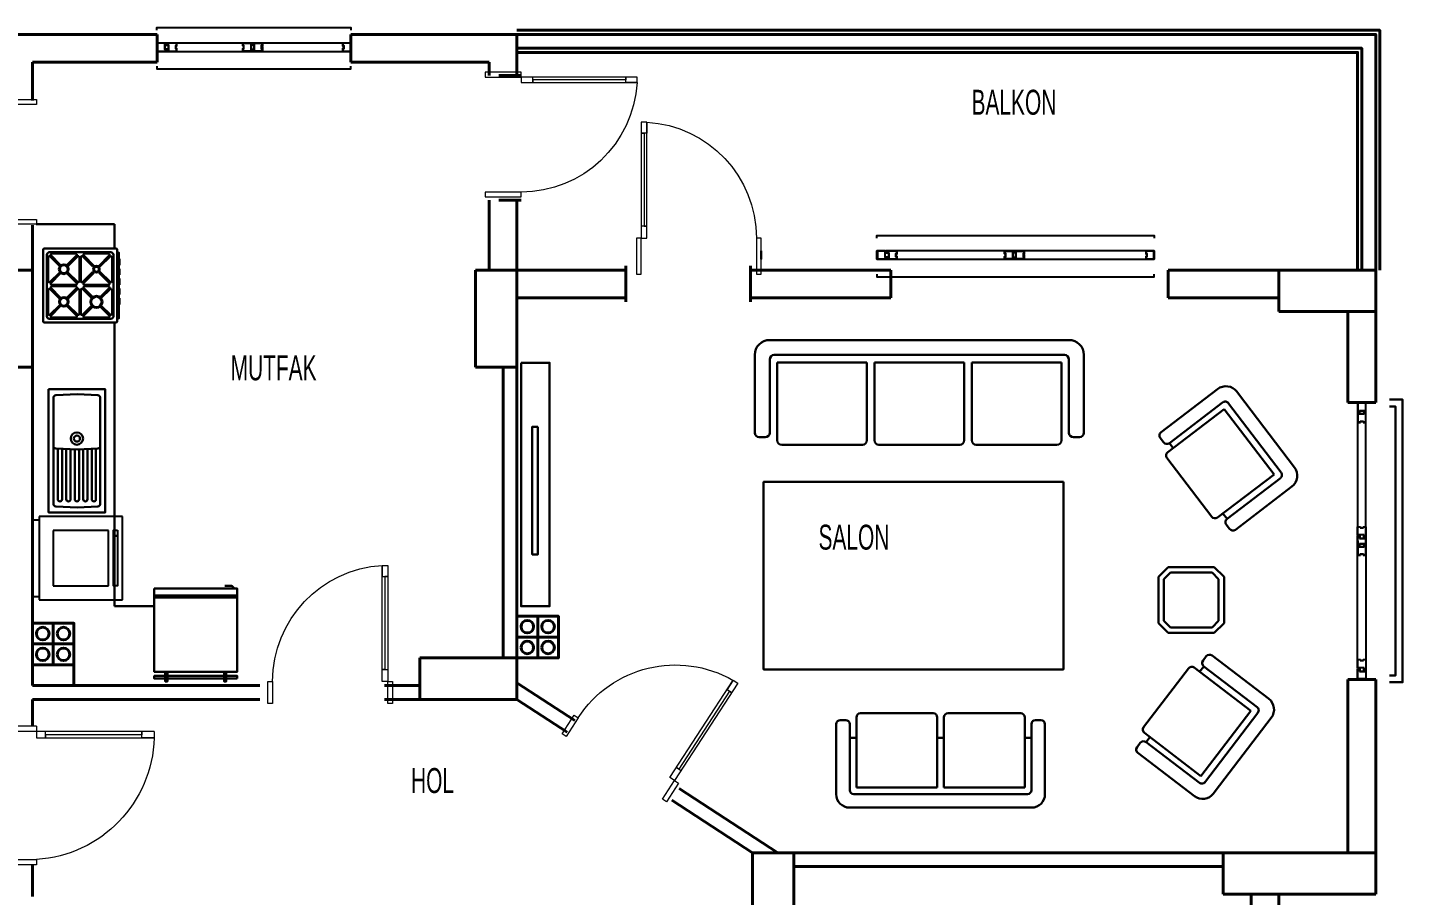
# Model space of a CAD drawing. Header units: millimetres. Extents: x 38 to 2313, y 33 to 1283.
# Drawn here: x 1317 to 2309, y 657 to 1283 of the extents above; entities that cross this region are included whole.
import ezdxf

# ---------------------------------------------------------------- set-up
doc = ezdxf.new("R2010")
doc.units = ezdxf.units.MM
doc.layers.add('14_ISLAK_MEKAN_TEFRİŞ', color=134, linetype='Continuous')
for name, color, linetype, lineweight in [('duvar_40', 45, 'Continuous', 40), ('MERD_30', 31, 'Continuous', 30), ('PENC_25', 74, 'Continuous', 25), ('TEF', 145, 'Continuous', 30), ('yazı', 253, 'Continuous', 20)]:
    doc.layers.add(name, color=color, linetype=linetype, lineweight=lineweight)
doc.styles.add('ARIAL', font='Arial')

# ---------------------------------------------------------------- blocks, each defined once
blk = doc.blocks.new('7')
at = {"layer": 'TEF', "flags": 128}
for points in [[(1673.104278, 1041.54681), (1673.104278, 865.743302), (1693.679467, 865.743302), (1693.679467, 1041.54681)], [(1685.231583, 995.357895), (1685.231583, 903.250864), (1681.175657, 903.250864), (1681.175657, 995.357895)]]:
    blk.add_lwpolyline(points, close=True, dxfattribs=at)
blk = doc.blocks.new('bb11')
at = {"layer": '14_ISLAK_MEKAN_TEFRİŞ'}
for p, q in [((1053.819165, -291.899922), (993.819165, -291.899922)), ((993.819165, -291.899922), (993.819165, -351.899922)), ((1053.819165, -351.899922), (1053.819165, -291.899922)), ((1043.819165, -301.899922), (1003.819165, -301.899922)), ((1003.819165, -301.899922), (1003.819165, -341.899922)), ((1043.819165, -341.899922), (1043.819165, -301.899922)), ((1003.819165, -341.899922), (1043.819165, -341.899922)), ((993.819165, -351.899922), (1053.819165, -351.899922)), ((996.359176, -351.899922), (996.359176, -356.899922)), ((996.359176, -356.899922), (1046.359176, -356.899922)), ((1046.359176, -356.899922), (1051.359176, -356.899922))]:
    blk.add_line(p, q, dxfattribs=at)
at = {"layer": '14_ISLAK_MEKAN_TEFRİŞ', "flags": 128}
for points in [[(1003.591032, -295.395742), (1007.584748, -295.395742), (1007.584748, -298.404103), (1003.591032, -298.404103)], [(1007.584748, -295.395742), (1043.819165, -295.395742), (1043.819165, -298.404103), (1007.584748, -298.404103)]]:
    blk.add_lwpolyline(points, close=True, dxfattribs=at)
blk.add_lwpolyline([(1051.359176, -356.899922), (1051.359176, -351.899922)], dxfattribs=at)
blk = doc.blocks.new('ÖJKKÇNLŞFDDF')
at = {"layer": 'duvar_40', "ltscale": 20, "flags": 128}
blk.add_lwpolyline([(36100.401208, -8939.78028), (36100.401208, -8954.78028), (36115.401208, -8954.78028), (36115.401208, -8939.78028), (36100.401208, -8939.78028)], dxfattribs=at)
at = {"layer": 'duvar_40', "ltscale": 20}
blk.add_circle((36107.901208, -8947.28028), 4.53413, dxfattribs=at)
blk = doc.blocks.new('kapı1')
at = {"layer": 'PENC_25', "lineweight": 20}
for p, q in [((409057.772433, -107762.781971), (409054.420038, -107764.964045)), ((409172.611256, -107787.930277), (409169.700892, -107789.824633)), ((409181.339629, -107801.33998), (409172.611256, -107787.930277)), ((409169.700892, -107789.824633), (409178.429237, -107803.234292)), ((409178.429237, -107803.234292), (409181.339601, -107801.339937)), ((409100.092696, -107835.132535), (409097.182332, -107837.02689)), ((409097.182332, -107837.02689), (409105.910705, -107850.436593)), ((409108.821041, -107848.542194), (409100.092696, -107835.132535)), ((409105.910677, -107850.43655), (409108.821041, -107848.542194))]:
    blk.add_line(p, q, dxfattribs=at)
at = {"layer": 'PENC_25', "lineweight": 20, "flags": 128}
blk.add_lwpolyline([(409054.420038, -107764.964045), (409100.092696, -107835.132535), (409103.445091, -107832.950461), (409057.772433, -107762.781971), (409062.176095, -107769.54747), (409058.8237, -107771.729544), (409060.499898, -107770.638507), (409097.098218, -107826.865777), (409098.774416, -107825.77474), (409095.42202, -107827.956814)], dxfattribs=at)
at = {"layer": 'PENC_25', "lineweight": 20}
blk.add_arc((409099.460292, -107835.530742), 83.80209, 33.052369, 119.812649, dxfattribs=at)
blk = doc.blocks.new('kapı2')
at = {"layer": 'PENC_25', "lineweight": 20}
for p, q in [((409311.172926, -107679.866619), (409307.172926, -107679.866619)), ((409307.172926, -107763.590025), (409303.700347, -107763.590025)), ((409303.700347, -107763.590025), (409303.700347, -107779.590169)), ((409307.172926, -107779.590118), (409307.172926, -107763.590025)), ((409393.700347, -107763.590076), (409390.227769, -107763.590076)), ((409390.227769, -107763.590076), (409390.227769, -107779.590169)), ((409393.700347, -107779.590221), (409393.700347, -107763.590076)), ((409303.700347, -107779.590118), (409307.172926, -107779.590118)), ((409390.227769, -107779.590169), (409393.700347, -107779.590169))]:
    blk.add_line(p, q, dxfattribs=at)
at = {"layer": 'PENC_25', "lineweight": 20, "flags": 128}
blk.add_lwpolyline([(409307.172926, -107679.866619), (409307.172926, -107763.590025), (409311.172926, -107763.590025), (409311.172926, -107679.866619), (409311.172926, -107687.939055), (409307.172926, -107687.939055), (409309.172926, -107687.939055), (409309.172926, -107755.028122), (409311.172926, -107755.028122), (409307.172926, -107755.028122)], dxfattribs=at)
at = {"layer": 'PENC_25', "lineweight": 20}
blk.add_arc((409306.42568, -107763.578774), 83.80209, 359.992273, 86.752553, dxfattribs=at)
blk = doc.blocks.new('kapı3')
at = {"layer": 'PENC_25', "lineweight": 20}
for p, q in [((409127.153558, -107331.459671), (409127.153558, -107327.459671)), ((409210.876964, -107327.459671), (409210.876964, -107323.987092)), ((409210.876964, -107323.987092), (409236.877057, -107323.987092)), ((409236.877057, -107327.459671), (409210.876964, -107327.459671)), ((409236.877057, -107323.987092), (409236.877057, -107327.459671)), ((409210.877057, -107413.987092, -1352.257988), (409210.877057, -107410.514514, -1352.257988)), ((409210.877057, -107410.514514, -1352.257988), (409236.87715, -107410.514514, -1352.257988)), ((409236.87715, -107410.514514, -1352.257988), (409236.87715, -107413.987092, -1352.257988)), ((409236.87715, -107413.987092, -1352.257988), (409210.877057, -107413.987092, -1352.257988))]:
    blk.add_line(p, q, dxfattribs=at)
at = {"layer": 'PENC_25', "lineweight": 20, "flags": 128}
blk.add_lwpolyline([(409127.153558, -107327.459671), (409210.876964, -107327.459671), (409210.876964, -107331.459671), (409127.153558, -107331.459671), (409135.225994, -107331.459671), (409135.225994, -107327.459671), (409135.225994, -107329.459671), (409202.315061, -107329.459671), (409202.315061, -107331.459671), (409202.315061, -107327.459671)], dxfattribs=at)
at = {"layer": 'PENC_25', "lineweight": 20}
blk.add_arc((409210.865755, -107326.712425, -1352.257988), 83.80209, 183.247447, 270.007727, dxfattribs=at)
blk = doc.blocks.new('kapı4')
at = {"layer": 'PENC_25', "lineweight": 20}
for p, q in [((409120.081337, -107360.012231), (409124.081337, -107360.012231)), ((409037.553915, -107469.735925), (409037.553915, -107443.735781)), ((409037.553915, -107443.735781), (409041.026493, -107443.735781)), ((409041.026493, -107443.735781), (409041.026493, -107469.735874)), ((409124.081337, -107469.73573), (409124.081337, -107443.735636)), ((409124.081337, -107443.735636), (409127.553915, -107443.735636)), ((409127.553915, -107443.735636), (409127.553915, -107469.735781)), ((409041.026493, -107469.735874), (409037.553915, -107469.735874)), ((409127.553915, -107469.73573), (409124.081337, -107469.73573))]:
    blk.add_line(p, q, dxfattribs=at)
at = {"layer": 'PENC_25', "lineweight": 20, "flags": 128}
blk.add_lwpolyline([(409124.081337, -107360.012231), (409124.081337, -107443.735636), (409120.081337, -107443.735636), (409120.081337, -107360.012231), (409120.081337, -107368.084666), (409124.081337, -107368.084666), (409122.081337, -107368.084666), (409122.081337, -107435.173733), (409120.081337, -107435.173733), (409124.081337, -107435.173733)], dxfattribs=at)
at = {"layer": 'PENC_25', "flags": 128}
blk.add_lwpolyline([(409037.553915, -107452.944262), (409037.553915, -107458.944266), (409037.553915, -107458.944266)], close=True, dxfattribs=at)
at = {"layer": 'PENC_25', "lineweight": 20}
blk.add_arc((409124.828582, -107443.724479), 83.80209, 93.247447, 180.007727, dxfattribs=at)
blk = doc.blocks.new('kapı5')
at = {"layer": 'PENC_25', "lineweight": 20}
for p, q in [((409560.705341, -107795.961665), (409560.705341, -107799.820085)), ((409560.705341, -107795.961665), (409586.721362, -107795.961665)), ((409586.705358, -107799.820085), (409586.705358, -107795.961665)), ((409560.705341, -107799.820085), (409586.705358, -107799.820085)), ((409586.705376, -107892.103244), (409560.705358, -107892.103244)), ((409586.705376, -107892.103244), (409560.705358, -107892.103244)), ((409560.705358, -107892.103244), (409560.705358, -107895.961665)), ((409560.705358, -107895.961665), (409586.705376, -107895.961665)), ((409560.705358, -107895.961665), (409586.705376, -107895.961665)), ((409586.705376, -107895.961665), (409586.705376, -107892.103244)), ((409586.705376, -107895.961665), (409586.705376, -107892.103244))]:
    blk.add_line(p, q, dxfattribs=at)
at = {"layer": 'PENC_25', "lineweight": 20, "flags": 128}
for points in [[(409475.791018, -107799.820085), (409560.705341, -107799.820085), (409560.705341, -107804.26453), (409475.791018, -107804.26453), (409484.760391, -107804.26453), (409484.760391, -107799.820085), (409484.760391, -107802.042308), (409554.2344, -107802.042308), (409554.2344, -107804.26453), (409554.2344, -107799.820085)], [(409475.791018, -107799.820085), (409475.791018, -107804.26453)]]:
    blk.add_lwpolyline(points, dxfattribs=at)
at = {"layer": 'PENC_25', "lineweight": 20}
blk.add_arc((409566.262991, -107801.751152), 90.522859, 181.591029, 266.480123, dxfattribs=at)
blk = doc.blocks.new('kapı11')
at = {"layer": 'PENC_25', "lineweight": 20}
for p, q in [((409586.717106, -107343.754311), (409560.717013, -107343.754311)), ((409560.717013, -107343.754311), (409560.717013, -107347.226889)), ((409560.717013, -107347.226889), (409586.717106, -107347.226889)), ((409586.717106, -107347.226889), (409586.717106, -107343.754311)), ((409670.440512, -107351.226889), (409670.440512, -107347.226889)), ((409586.717106, -107430.281733), (409560.717013, -107430.281733)), ((409560.717013, -107430.281733), (409560.717013, -107433.754311)), ((409586.717106, -107433.754311), (409586.717106, -107430.281733)), ((409560.717013, -107433.754311), (409586.717106, -107433.754311))]:
    blk.add_line(p, q, dxfattribs=at)
at = {"layer": 'PENC_25', "lineweight": 20, "flags": 128}
blk.add_lwpolyline([(409670.440512, -107347.226889), (409586.717106, -107347.226889), (409586.717106, -107351.226889), (409670.440512, -107351.226889), (409662.368076, -107351.226889), (409662.368076, -107347.226889), (409662.368076, -107349.22689), (409595.279009, -107349.22689), (409595.279009, -107351.226889), (409595.279009, -107347.226889)], dxfattribs=at)
at = {"layer": 'PENC_25', "lineweight": 20}
blk.add_arc((409586.728408, -107346.479644), 83.80209, 269.992273, 356.752553, dxfattribs=at)
blk = doc.blocks.new('pencere1')
at = {"layer": 'PENC_25'}
for p, q in [((409339.85228, -107302.94499), (409459.338057, -107302.94499)), ((409459.338057, -107308.944994), (409339.85228, -107308.944994))]:
    blk.add_line(p, q, dxfattribs=at)
at = {"layer": 'PENC_25', "flags": 128}
for points in [[(409473.877057, -107293.736509), (409473.877057, -107291.736509), (409333.877057, -107291.736509), (409333.877057, -107293.736509)], [(409473.877057, -107319.736509), (409473.877057, -107321.653475), (409333.877057, -107321.653475), (409333.877057, -107319.736509)]]:
    blk.add_lwpolyline(points, dxfattribs=at)
for points in [[(409333.877057, -107302.94499), (409333.877057, -107308.944994), (409333.877057, -107308.944994)], [(409339.85228, -107308.944994), (409333.877057, -107308.944994), (409333.877057, -107302.94499), (409339.85228, -107302.94499), (409339.85228, -107304.944992), (409339.15228, -107304.944992), (409339.15228, -107306.944992), (409339.85228, -107306.944992)], [(409339.65228, -107308.744994), (409334.052276, -107308.744994), (409334.052276, -107303.14499), (409339.65228, -107303.14499), (409339.65228, -107304.744992), (409338.95228, -107304.744992), (409338.95228, -107307.144992), (409339.65228, -107307.144992)], [(409397.314409, -107305.444992), (409398.214409, -107305.444992), (409398.214409, -107306.444992), (409397.314409, -107306.444992)], [(409397.514409, -107308.944994), (409405.514412, -107308.944994), (409405.514412, -107307.444992), (409403.514411, -107307.444992), (409403.514411, -107302.94499), (409397.514409, -107302.94499), (409397.514409, -107304.944992), (409398.214409, -107304.944992), (409398.214409, -107306.944992), (409397.514409, -107306.944992)], [(409397.714409, -107308.744994), (409405.314412, -107308.744994), (409405.314412, -107307.644992), (409403.314411, -107307.644992), (409403.314411, -107303.14499), (409397.714409, -107303.14499), (409397.714409, -107304.744992), (409398.414409, -107304.744992), (409398.414409, -107307.144992), (409397.714409, -107307.144992)], [(409411.814414, -107302.94499), (409403.814411, -107302.94499), (409403.814411, -107304.444992), (409405.814412, -107304.444992), (409405.814412, -107308.944994), (409411.814414, -107308.944994), (409411.814414, -107306.944992), (409411.114414, -107306.944992), (409411.114414, -107304.944992), (409411.814414, -107304.944992)], [(409411.614414, -107303.14499), (409404.014411, -107303.14499), (409404.014411, -107304.244992), (409406.014412, -107304.244992), (409406.014412, -107308.744994), (409411.614414, -107308.744994), (409411.614414, -107307.144992), (409410.914414, -107307.144992), (409410.914414, -107304.744992), (409411.614414, -107304.744992)], [(409459.338057, -107302.94499), (409467.552275, -107302.94499), (409467.552275, -107304.444992), (409465.552274, -107304.444992), (409465.552274, -107308.944994), (409459.338057, -107308.944994), (409459.338057, -107306.944992), (409460.038057, -107306.944992), (409460.038057, -107304.944992), (409459.338057, -107304.944992)], [(409459.538057, -107303.14499), (409467.352275, -107303.14499), (409467.352275, -107304.244992), (409465.352274, -107304.244992), (409465.352274, -107308.744994), (409459.538057, -107308.744994), (409459.538057, -107307.144992), (409460.238057, -107307.144992), (409460.238057, -107304.744992), (409459.538057, -107304.744992)], [(409473.877057, -107308.944994), (409465.852274, -107308.944994), (409465.852274, -107307.444992), (409467.852275, -107307.444992), (409467.852275, -107302.94499), (409473.877057, -107302.94499), (409473.877057, -107305.944992)], [(409473.452277, -107308.744994), (409466.052274, -107308.744994), (409466.052274, -107307.644992), (409468.052275, -107307.644992), (409468.052275, -107303.14499), (409473.452277, -107303.14499), (409473.452277, -107304.744992), (409473.452277, -107307.144992)], [(409473.877057, -107302.94499), (409473.877057, -107308.944994)]]:
    blk.add_lwpolyline(points, close=True, dxfattribs=at)
blk = doc.blocks.new('pencere2')
at = {"layer": 'PENC_25'}
for p, q in [((408759.935885, -107452.94499), (408939.421663, -107452.94499)), ((408939.421663, -107458.944994), (408759.935885, -107458.944994))]:
    blk.add_line(p, q, dxfattribs=at)
at = {"layer": 'PENC_25', "flags": 128}
for points in [[(408953.960662, -107443.736509), (408953.960662, -107441.736509), (408753.960662, -107441.736509), (408753.960662, -107443.736509)], [(408953.960662, -107469.736509), (408953.960662, -107471.653475), (408753.960662, -107471.653475), (408753.960662, -107469.736509)]]:
    blk.add_lwpolyline(points, dxfattribs=at)
for points in [[(408753.960662, -107452.94499), (408753.960662, -107458.944994), (408753.960662, -107458.944994)], [(408759.935885, -107458.944994), (408753.960662, -107458.944994), (408753.960662, -107452.94499), (408759.935885, -107452.94499), (408759.935885, -107454.944992), (408759.235885, -107454.944992), (408759.235885, -107456.944992), (408759.935885, -107456.944992)], [(408759.735885, -107458.744994), (408754.135882, -107458.744994), (408754.135882, -107453.14499), (408759.735885, -107453.14499), (408759.735885, -107454.744992), (408759.035885, -107454.744992), (408759.035885, -107457.144992), (408759.735885, -107457.144992)], [(408847.398014, -107455.444992), (408848.298014, -107455.444992), (408848.298014, -107456.444992), (408847.398014, -107456.444992)], [(408847.598014, -107458.944994), (408855.598017, -107458.944994), (408855.598017, -107457.444992), (408853.598016, -107457.444992), (408853.598016, -107452.94499), (408847.598014, -107452.94499), (408847.598014, -107454.944992), (408848.298014, -107454.944992), (408848.298014, -107456.944992), (408847.598014, -107456.944992)], [(408847.798014, -107458.744994), (408855.398017, -107458.744994), (408855.398017, -107457.644992), (408853.398016, -107457.644992), (408853.398016, -107453.14499), (408847.798014, -107453.14499), (408847.798014, -107454.744992), (408848.498014, -107454.744992), (408848.498014, -107457.144992), (408847.798014, -107457.144992)], [(408861.89802, -107452.94499), (408853.898016, -107452.94499), (408853.898016, -107454.444992), (408855.898017, -107454.444992), (408855.898017, -107458.944994), (408861.89802, -107458.944994), (408861.89802, -107456.944992), (408861.19802, -107456.944992), (408861.19802, -107454.944992), (408861.89802, -107454.944992)], [(408861.69802, -107453.14499), (408854.098016, -107453.14499), (408854.098016, -107454.244992), (408856.098017, -107454.244992), (408856.098017, -107458.744994), (408861.69802, -107458.744994), (408861.69802, -107457.144992), (408860.99802, -107457.144992), (408860.99802, -107454.744992), (408861.69802, -107454.744992)], [(408939.421663, -107452.94499), (408947.63588, -107452.94499), (408947.63588, -107454.444992), (408945.635879, -107454.444992), (408945.635879, -107458.944994), (408939.421663, -107458.944994), (408939.421663, -107456.944992), (408940.121663, -107456.944992), (408940.121663, -107454.944992), (408939.421663, -107454.944992)], [(408939.621663, -107453.14499), (408947.43588, -107453.14499), (408947.43588, -107454.244992), (408945.435879, -107454.244992), (408945.435879, -107458.744994), (408939.621663, -107458.744994), (408939.621663, -107457.144992), (408940.321663, -107457.144992), (408940.321663, -107454.744992), (408939.621663, -107454.744992)], [(408953.960662, -107458.944994), (408945.935879, -107458.944994), (408945.935879, -107457.444992), (408947.93588, -107457.444992), (408947.93588, -107452.94499), (408953.960662, -107452.94499), (408953.960662, -107455.944992)], [(408953.535882, -107458.744994), (408946.135879, -107458.744994), (408946.135879, -107457.644992), (408948.13588, -107457.644992), (408948.13588, -107453.14499), (408953.535882, -107453.14499), (408953.535882, -107454.744992), (408953.535882, -107457.144992)], [(408953.960662, -107452.94499), (408953.960662, -107458.944994)]]:
    blk.add_lwpolyline(points, close=True, dxfattribs=at)
blk = doc.blocks.new('pencere6ü')
at = {"layer": 'MERD_30', "elevation": 302.855082, "flags": 128}
for points in [[(408584.078873, -107764.227413), (408574.578873, -107764.227413), (408574.578873, -107560.234796), (408584.078873, -107560.234796)], [(408584.078873, -107759.227413), (408579.578873, -107759.227413), (408579.578873, -107565.234796), (408584.078873, -107565.234796)]]:
    blk.add_lwpolyline(points, dxfattribs=at)
at = {"layer": 'PENC_25'}
for p, q in [((408600.96066, -107562.234784, 302.855082), (408600.96066, -107562.234784, 302.855082)), ((408600.96066, -107562.234784, 302.855082), (408606.960664, -107562.234784, 302.855082)), ((408606.960664, -107562.234784, 302.855082), (408600.96066, -107562.234784, 302.855082)), ((408600.96066, -107568.259566, 302.855082), (408600.96066, -107562.234784, 302.855082)), ((408600.96066, -107562.234784, 302.855082), (408603.960662, -107562.234784, 302.855082)), ((408605.460662, -107568.259566, 302.855082), (408600.96066, -107568.259566, 302.855082)), ((408600.96066, -107576.773784, 302.855082), (408600.96066, -107568.559566, 302.855082)), ((408600.96066, -107568.559566, 302.855082), (408602.460662, -107568.559566, 302.855082)), ((408601.16066, -107568.059566, 302.855082), (408601.16066, -107562.659564, 302.855082)), ((408601.16066, -107562.659564, 302.855082), (408602.760662, -107562.659564, 302.855082)), ((408605.660662, -107568.059566, 302.855082), (408601.16066, -107568.059566, 302.855082)), ((408601.16066, -107576.573784, 302.855082), (408601.16066, -107568.759566, 302.855082)), ((408601.16066, -107568.759566, 302.855082), (408602.260662, -107568.759566, 302.855082)), ((408602.260662, -107568.759566, 302.855082), (408602.260662, -107570.759567, 302.855082)), ((408602.260662, -107570.759567, 302.855082), (408606.760664, -107570.759567, 302.855082)), ((408602.460662, -107568.559566, 302.855082), (408602.460662, -107570.559567, 302.855082)), ((408602.460662, -107570.559567, 302.855082), (408606.960664, -107570.559567, 302.855082)), ((408602.760662, -107562.659564, 302.855082), (408602.760662, -107562.659564, 302.855082)), ((408602.760662, -107562.659564, 302.855082), (408605.160662, -107562.659564, 302.855082)), ((408603.960662, -107562.234784, 302.855082), (408603.960662, -107562.234784, 302.855082)), ((408603.960662, -107562.234784, 302.855082), (408603.960662, -107562.234784, 302.855082)), ((408603.960662, -107562.234784, 302.855082), (408603.960662, -107562.234784, 302.855082)), ((408603.960662, -107562.234784, 302.855082), (408606.960664, -107562.234784, 302.855082)), ((408605.160662, -107562.659564, 302.855082), (408605.160662, -107562.659564, 302.855082)), ((408605.160662, -107562.659564, 302.855082), (408606.760664, -107562.659564, 302.855082)), ((408605.460662, -107570.259567, 302.855082), (408605.460662, -107568.259566, 302.855082)), ((408606.960664, -107570.259567, 302.855082), (408605.460662, -107570.259567, 302.855082)), ((408605.660662, -107570.059567, 302.855082), (408605.660662, -107568.059566, 302.855082)), ((408606.760664, -107570.059567, 302.855082), (408605.660662, -107570.059567, 302.855082)), ((408606.760664, -107562.659564, 302.855082), (408606.760664, -107570.059567, 302.855082)), ((408606.760664, -107570.759567, 302.855082), (408606.760664, -107576.573784, 302.855082)), ((408606.960664, -107562.234784, 302.855082), (408606.960664, -107562.234784, 302.855082)), ((408606.960664, -107562.234784, 302.855082), (408606.960664, -107570.259567, 302.855082)), ((408606.960664, -107570.559567, 302.855082), (408606.960664, -107576.773784, 302.855082)), ((408602.960662, -107576.773784, 302.855082), (408600.96066, -107576.773784, 302.855082)), ((408600.96066, -107662.234784, 302.855082), (408600.96066, -107576.773784, 302.855082)), ((408602.760662, -107576.573784, 302.855082), (408601.16066, -107576.573784, 302.855082)), ((408605.160662, -107575.873784, 302.855082), (408602.760662, -107575.873784, 302.855082)), ((408602.760662, -107575.873784, 302.855082), (408602.760662, -107576.573784, 302.855082)), ((408604.960662, -107576.073784, 302.855082), (408602.960662, -107576.073784, 302.855082)), ((408602.960662, -107576.073784, 302.855082), (408602.960662, -107576.773784, 302.855082)), ((408604.960662, -107576.773784, 302.855082), (408604.960662, -107576.073784, 302.855082)), ((408606.960664, -107576.773784, 302.855082), (408604.960662, -107576.773784, 302.855082)), ((408605.160662, -107576.573784, 302.855082), (408605.160662, -107575.873784, 302.855082)), ((408606.760664, -107576.573784, 302.855082), (408605.160662, -107576.573784, 302.855082)), ((408606.960664, -107576.773784, 302.855082), (408606.960664, -107662.234784, 302.855082)), ((408600.96066, -107651.934781, 302.855082), (408600.96066, -107659.934784, 302.855082)), ((408602.960662, -107651.934781, 302.855082), (408600.96066, -107651.934781, 302.855082)), ((408600.96066, -107659.934784, 302.855082), (408602.460662, -107659.934784, 302.855082)), ((408605.460662, -107660.234784, 302.855082), (408600.96066, -107660.234784, 302.855082)), ((408600.96066, -107660.234784, 302.855082), (408600.96066, -107662.234784, 302.855082)), ((408601.16066, -107652.134781, 302.855082), (408601.16066, -107659.734784, 302.855082)), ((408602.760662, -107652.134781, 302.855082), (408601.16066, -107652.134781, 302.855082)), ((408601.16066, -107659.734784, 302.855082), (408602.260662, -107659.734784, 302.855082)), ((408602.260662, -107659.734784, 302.855082), (408602.260662, -107657.734783, 302.855082)), ((408602.260662, -107657.734783, 302.855082), (408606.760664, -107657.734783, 302.855082)), ((408602.460662, -107659.934784, 302.855082), (408602.460662, -107657.934783, 302.855082)), ((408602.460662, -107657.934783, 302.855082), (408606.960664, -107657.934783, 302.855082)), ((408602.760662, -107652.834781, 302.855082), (408602.760662, -107652.134781, 302.855082)), ((408605.160662, -107652.834781, 302.855082), (408602.760662, -107652.834781, 302.855082)), ((408602.960662, -107652.634781, 302.855082), (408602.960662, -107651.934781, 302.855082)), ((408604.960662, -107652.634781, 302.855082), (408602.960662, -107652.634781, 302.855082)), ((408606.960664, -107651.934781, 302.855082), (408604.960662, -107651.934781, 302.855082)), ((408604.960662, -107651.934781, 302.855082), (408604.960662, -107652.634781, 302.855082)), ((408606.760664, -107652.134781, 302.855082), (408605.160662, -107652.134781, 302.855082)), ((408605.160662, -107652.134781, 302.855082), (408605.160662, -107652.834781, 302.855082)), ((408606.960664, -107658.234783, 302.855082), (408605.460662, -107658.234783, 302.855082)), ((408605.460662, -107658.234783, 302.855082), (408605.460662, -107660.234784, 302.855082)), ((408606.760664, -107658.434783, 302.855082), (408605.660662, -107658.434783, 302.855082)), ((408605.660662, -107658.434783, 302.855082), (408605.660662, -107660.434784, 302.855082)), ((408606.760664, -107657.734783, 302.855082), (408606.760664, -107652.134781, 302.855082)), ((408606.760664, -107662.234784, 302.855082), (408606.760664, -107658.434783, 302.855082)), ((408606.960664, -107657.934783, 302.855082), (408606.960664, -107651.934781, 302.855082)), ((408606.960664, -107662.234784, 302.855082), (408606.960664, -107658.234783, 302.855082)), ((408600.96066, -107664.234785, 302.855082), (408600.96066, -107662.234784, 302.855082)), ((408600.96066, -107662.234784, 302.855082), (408600.96066, -107747.695785, 302.855082)), ((408605.460662, -107664.234785, 302.855082), (408600.96066, -107664.234785, 302.855082)), ((408600.96066, -107672.534788, 302.855082), (408600.96066, -107664.534785, 302.855082)), ((408600.96066, -107664.534785, 302.855082), (408602.460662, -107664.534785, 302.855082)), ((408605.660662, -107660.434784, 302.855082), (408601.16066, -107660.434784, 302.855082)), ((408601.16066, -107660.434784, 302.855082), (408601.16066, -107662.234784, 302.855082)), ((408601.16066, -107664.034785, 302.855082), (408601.16066, -107662.234784, 302.855082)), ((408605.660662, -107664.034785, 302.855082), (408601.16066, -107664.034785, 302.855082)), ((408601.16066, -107672.334788, 302.855082), (408601.16066, -107664.734785, 302.855082)), ((408601.16066, -107664.734785, 302.855082), (408602.260662, -107664.734785, 302.855082)), ((408602.260662, -107664.734785, 302.855082), (408602.260662, -107666.734786, 302.855082)), ((408602.260662, -107666.734786, 302.855082), (408606.760664, -107666.734786, 302.855082)), ((408602.460662, -107664.534785, 302.855082), (408602.460662, -107666.534786, 302.855082)), ((408602.460662, -107666.534786, 302.855082), (408606.960664, -107666.534786, 302.855082)), ((408605.460662, -107666.234786, 302.855082), (408605.460662, -107664.234785, 302.855082)), ((408606.960664, -107666.234786, 302.855082), (408605.460662, -107666.234786, 302.855082)), ((408605.660662, -107666.034786, 302.855082), (408605.660662, -107664.034785, 302.855082)), ((408606.760664, -107666.034786, 302.855082), (408605.660662, -107666.034786, 302.855082)), ((408606.760664, -107662.234784, 302.855082), (408606.760664, -107666.034786, 302.855082)), ((408606.760664, -107666.734786, 302.855082), (408606.760664, -107672.334788, 302.855082)), ((408606.960664, -107662.234784, 302.855082), (408606.960664, -107666.234786, 302.855082)), ((408606.960664, -107747.695785, 302.855082), (408606.960664, -107662.234784, 302.855082)), ((408606.960664, -107666.534786, 302.855082), (408606.960664, -107672.534788, 302.855082)), ((408602.960662, -107672.534788, 302.855082), (408600.96066, -107672.534788, 302.855082)), ((408602.760662, -107672.334788, 302.855082), (408601.16066, -107672.334788, 302.855082)), ((408605.160662, -107671.634788, 302.855082), (408602.760662, -107671.634788, 302.855082)), ((408602.760662, -107671.634788, 302.855082), (408602.760662, -107672.334788, 302.855082)), ((408604.960662, -107671.834788, 302.855082), (408602.960662, -107671.834788, 302.855082)), ((408602.960662, -107671.834788, 302.855082), (408602.960662, -107672.534788, 302.855082)), ((408604.960662, -107672.534788, 302.855082), (408604.960662, -107671.834788, 302.855082)), ((408606.960664, -107672.534788, 302.855082), (408604.960662, -107672.534788, 302.855082)), ((408605.160662, -107672.334788, 302.855082), (408605.160662, -107671.634788, 302.855082)), ((408606.760664, -107672.334788, 302.855082), (408605.160662, -107672.334788, 302.855082)), ((408600.96066, -107747.695785, 302.855082), (408600.96066, -107755.910002, 302.855082)), ((408602.960662, -107747.695785, 302.855082), (408600.96066, -107747.695785, 302.855082)), ((408601.16066, -107747.895785, 302.855082), (408601.16066, -107755.710002, 302.855082)), ((408602.760662, -107747.895785, 302.855082), (408601.16066, -107747.895785, 302.855082)), ((408602.760662, -107748.595785, 302.855082), (408602.760662, -107747.895785, 302.855082)), ((408605.160662, -107748.595785, 302.855082), (408602.760662, -107748.595785, 302.855082)), ((408602.960662, -107748.395785, 302.855082), (408602.960662, -107747.695785, 302.855082)), ((408604.960662, -107748.395785, 302.855082), (408602.960662, -107748.395785, 302.855082)), ((408606.960664, -107747.695785, 302.855082), (408604.960662, -107747.695785, 302.855082)), ((408604.960662, -107747.695785, 302.855082), (408604.960662, -107748.395785, 302.855082)), ((408606.760664, -107747.895785, 302.855082), (408605.160662, -107747.895785, 302.855082)), ((408605.160662, -107747.895785, 302.855082), (408605.160662, -107748.595785, 302.855082)), ((408606.760664, -107753.710001, 302.855082), (408606.760664, -107747.895785, 302.855082)), ((408606.960664, -107753.910001, 302.855082), (408606.960664, -107747.695785, 302.855082)), ((408600.96066, -107755.910002, 302.855082), (408602.460662, -107755.910002, 302.855082)), ((408605.460662, -107756.210002, 302.855082), (408600.96066, -107756.210002, 302.855082)), ((408600.96066, -107756.210002, 302.855082), (408600.96066, -107762.234784, 302.855082)), ((408601.16066, -107755.710002, 302.855082), (408602.260662, -107755.710002, 302.855082)), ((408605.660662, -107756.410002, 302.855082), (408601.16066, -107756.410002, 302.855082)), ((408601.16066, -107756.410002, 302.855082), (408601.16066, -107761.810005, 302.855082)), ((408602.260662, -107755.710002, 302.855082), (408602.260662, -107753.710001, 302.855082)), ((408602.260662, -107753.710001, 302.855082), (408606.760664, -107753.710001, 302.855082)), ((408602.460662, -107755.910002, 302.855082), (408602.460662, -107753.910001, 302.855082)), ((408602.460662, -107753.910001, 302.855082), (408606.960664, -107753.910001, 302.855082)), ((408606.960664, -107754.210001, 302.855082), (408605.460662, -107754.210001, 302.855082)), ((408605.460662, -107754.210001, 302.855082), (408605.460662, -107756.210002, 302.855082)), ((408606.760664, -107754.410001, 302.855082), (408605.660662, -107754.410001, 302.855082)), ((408605.660662, -107754.410001, 302.855082), (408605.660662, -107756.410002, 302.855082)), ((408606.760664, -107761.810005, 302.855082), (408606.760664, -107754.410001, 302.855082)), ((408606.960664, -107762.234784, 302.855082), (408606.960664, -107754.210001, 302.855082)), ((408600.96066, -107762.234784, 302.855082), (408600.96066, -107762.234784, 302.855082)), ((408600.96066, -107762.234784, 302.855082), (408606.960664, -107762.234784, 302.855082)), ((408606.960664, -107762.234784, 302.855082), (408600.96066, -107762.234784, 302.855082)), ((408600.96066, -107762.234784, 302.855082), (408603.960662, -107762.234784, 302.855082)), ((408601.16066, -107761.810005, 302.855082), (408602.760662, -107761.810005, 302.855082)), ((408602.760662, -107761.810005, 302.855082), (408602.760662, -107761.810005, 302.855082)), ((408602.760662, -107761.810005, 302.855082), (408605.160662, -107761.810005, 302.855082)), ((408603.960662, -107762.234784, 302.855082), (408603.960662, -107762.234784, 302.855082)), ((408603.960662, -107762.234784, 302.855082), (408603.960662, -107762.234784, 302.855082)), ((408603.960662, -107762.234784, 302.855082), (408603.960662, -107762.234784, 302.855082)), ((408603.960662, -107762.234784, 302.855082), (408606.960664, -107762.234784, 302.855082)), ((408605.160662, -107761.810005, 302.855082), (408605.160662, -107761.810005, 302.855082)), ((408605.160662, -107761.810005, 302.855082), (408606.760664, -107761.810005, 302.855082)), ((408606.960664, -107762.234784, 302.855082), (408606.960664, -107762.234784, 302.855082))]:
    blk.add_line(p, q, dxfattribs=at)
blk = doc.blocks.new('rttrtr')
at = {"layer": 'TEF'}
for p, q in [((-389.510033, 6064.436817), (-462.410033, 6064.436817)), ((-389.510033, 6064.436817), (-316.610033, 6064.436817)), ((-469.700033, 6057.146817), (-469.700033, 6019.238817)), ((-389.510033, 6057.146817), (-460.223033, 6057.146817)), ((-389.510033, 6057.146817), (-318.797033, 6057.146817)), ((-309.320033, 6057.146817), (-309.320033, 6019.238817)), ((-462.410033, 6054.959817), (-462.410033, 6019.238817)), ((-458.765033, 6053.501817), (-458.765033, 6015.593817)), ((-415.025033, 6053.501817), (-458.765033, 6053.501817)), ((-415.025033, 6053.501817), (-415.025033, 6015.593817)), ((-411.380033, 6053.501817), (-411.380033, 6015.593817)), ((-389.510033, 6053.501817), (-411.380033, 6053.501817)), ((-389.510033, 6053.501817), (-367.640033, 6053.501817)), ((-367.640033, 6053.501817), (-367.640033, 6015.593817)), ((-363.995033, 6053.501817), (-320.255033, 6053.501817)), ((-363.995033, 6053.501817), (-363.995033, 6015.593817)), ((-320.255033, 6053.501817), (-320.255033, 6015.593817)), ((-316.610033, 6054.959817), (-316.610033, 6019.238817)), ((-464.597033, 6017.051817), (-467.513033, 6017.051817)), ((-314.423033, 6017.051817), (-311.507033, 6017.051817)), ((-417.212033, 6013.406817), (-456.578033, 6013.406817)), ((-389.510033, 6013.406817), (-409.193033, 6013.406817)), ((-389.510033, 6013.406817), (-369.827033, 6013.406817)), ((-361.808033, 6013.406817), (-322.442033, 6013.406817))]:
    blk.add_line(p, q, dxfattribs=at)
for centre, radius, start, end in [((-462.410033, 6057.146817), 7.29, 90, 180), ((-316.610033, 6057.146817), 7.29, 0, 90), ((-460.223033, 6054.959817), 2.187, 90, 180), ((-318.797033, 6054.959817), 2.187, 0, 90), ((-467.513033, 6019.238817), 2.187, 180, 270), ((-464.597033, 6019.238817), 2.187, 270, 0), ((-314.423033, 6019.238817), 2.187, 180, 270), ((-311.507033, 6019.238817), 2.187, 270, 0), ((-456.578033, 6015.593817), 2.187, 180, 270), ((-417.212033, 6015.593817), 2.187, 270, 0), ((-409.193033, 6015.593817), 2.187, 180, 270), ((-369.827033, 6015.593817), 2.187, 270, 0), ((-361.808033, 6015.593817), 2.187, 180, 270), ((-322.442033, 6015.593817), 2.187, 270, 0)]:
    blk.add_arc(centre, radius, start, end, dxfattribs=at)
blk = doc.blocks.new('kjlfdndşlknfndfkldfdf')
at = {"layer": 'TEF'}
for p, q in [((55328.507839, 11493.256828), (55246.495339, 11493.256828)), ((55328.507839, 11493.256828), (55410.520339, 11493.256828)), ((55234.345339, 11481.106828), (55234.345339, 11417.926828)), ((55246.495339, 11477.461828), (55246.495339, 11417.926828)), ((55328.507839, 11481.106828), (55250.140339, 11481.106828)), ((55328.507839, 11481.106828), (55406.875339, 11481.106828)), ((55410.520339, 11477.461828), (55410.520339, 11417.926828)), ((55422.670339, 11481.106828), (55422.670339, 11417.926828)), ((55325.470339, 11475.031828), (55252.570339, 11475.031828)), ((55252.570339, 11475.031828), (55252.570339, 11411.851828)), ((55325.470339, 11475.031828), (55325.470339, 11411.851828)), ((55331.545339, 11475.031828), (55331.545339, 11411.851828)), ((55331.545339, 11475.031828), (55404.445339, 11475.031828)), ((55404.445339, 11475.031828), (55404.445339, 11411.851828)), ((55246.495339, 11430.345269), (55252.570339, 11430.345269)), ((55325.470339, 11430.345269), (55331.545339, 11430.345269)), ((55404.445339, 11430.345269), (55410.520339, 11430.345269)), ((55242.850339, 11414.281828), (55237.990339, 11414.281828)), ((55321.825339, 11408.206828), (55256.215339, 11408.206828)), ((55335.190339, 11408.206828), (55400.800339, 11408.206828)), ((55414.165339, 11414.281828), (55419.025339, 11414.281828))]:
    blk.add_line(p, q, dxfattribs=at)
for centre, radius, start, end in [((55246.495339, 11481.106828), 12.15, 90, 180), ((55410.520339, 11481.106828), 12.15, 0, 90), ((55250.140339, 11477.461828), 3.645, 90, 180), ((55406.875339, 11477.461828), 3.645, 0, 90), ((55237.990339, 11417.926828), 3.645, 180, 270), ((55242.850339, 11417.926828), 3.645, 270, 0), ((55414.165339, 11417.926828), 3.645, 180, 270), ((55419.025339, 11417.926828), 3.645, 270, 0), ((55256.215339, 11411.851828), 3.645, 180, 270), ((55321.825339, 11411.851828), 3.645, 270, 0), ((55335.190339, 11411.851828), 3.645, 180, 270), ((55400.800339, 11411.851828), 3.645, 270, 0)]:
    blk.add_arc(centre, radius, start, end, dxfattribs=at)
blk = doc.blocks.new('kjnklnlkfşfg')
at = {"layer": 'TEF'}
for p, q in [((55325.97592, 10955.358673), (55321.531476, 10955.358673)), ((55334.864809, 10899.803117), (55334.864809, 10957.580895)), ((55398.198142, 10960.914228), (55338.198142, 10960.914228)), ((55401.531476, 10899.803117), (55401.531476, 10957.580895)), ((55409.941597, 10955.358673), (55414.386041, 10955.358673)), ((55318.198142, 10894.247562), (55318.198142, 10952.02534)), ((55329.309254, 10897.580895), (55329.309254, 10952.02534)), ((55329.309254, 10952.02534), (55334.864809, 10952.02534)), ((55401.531476, 10952.02534), (55406.608263, 10952.02534)), ((55406.608263, 10897.580895), (55406.608263, 10952.02534)), ((55417.719374, 10894.247562), (55417.719374, 10952.02534)), ((55401.531476, 10899.803117), (55334.864809, 10899.803117)), ((55404.309254, 10894.247562), (55332.642587, 10894.247562)), ((55404.309254, 10883.136451), (55329.309254, 10883.136451)), ((55404.309254, 10883.136451), (55406.608434, 10883.136451))]:
    blk.add_line(p, q, dxfattribs=at)
for centre, radius, start, end in [((55321.531476, 10952.02534), 3.333333, 90, 180), ((55325.97592, 10952.02534), 3.333333, 0, 90), ((55338.198142, 10957.580895), 3.333333, 90, 180), ((55398.198142, 10957.580895), 3.333333, 0, 90), ((55409.941597, 10952.02534), 3.333333, 90, 180), ((55414.386041, 10952.02534), 3.333333, 0, 90), ((55329.309254, 10894.247562), 11.111111, 180, 270), ((55332.642587, 10897.580895), 3.333333, 180, 270), ((55403.27493, 10897.580895), 3.333333, 270, 0), ((55406.608263, 10894.247562), 11.111111, 270, 0)]:
    blk.add_arc(centre, radius, start, end, dxfattribs=at)
blk = doc.blocks.new('jhngbklnkgb_fbgnlş')
at = {"layer": 'TEF', "linetype": 'Continuous'}
for p, q in [((-4959.028178, -13978.391768), (-4959.028178, -13983.391768)), ((-4957.028178, -13978.391768), (-4959.028178, -13978.391768)), ((-4958.113378, -13973.079768), (-4958.613378, -13973.579768)), ((-4958.613378, -13973.579768), (-4958.613378, -13978.391768)), ((-4957.028178, -13973.079768), (-4958.113378, -13973.079768)), ((-4958.028178, -13978.391768), (-4958.028178, -13983.391768)), ((-4957.528178, -13978.391768), (-4957.528178, -13983.391768)), ((-4957.028178, -13970.579768), (-4956.528178, -13970.079768)), ((-4957.028178, -13970.579768), (-4957.028178, -14029.579768)), ((-4897.528178, -13970.079768), (-4956.528178, -13970.079768)), ((-4954.028178, -13975.079768), (-4954.028178, -14025.079768)), ((-4953.028178, -13977.201068), (-4953.028178, -13996.458468)), ((-4902.028178, -13973.079768), (-4952.028178, -13973.079768)), ((-4951.321078, -13976.493968), (-4943.106578, -13984.708468)), ((-4950.613978, -13975.786868), (-4942.399478, -13984.001368)), ((-4930.649478, -13974.079768), (-4949.906878, -13974.079768)), ((-4929.942378, -13975.786868), (-4938.156878, -13984.001368)), ((-4929.235278, -13976.493968), (-4937.449778, -13984.708468)), ((-4927.528178, -13977.201068), (-4927.528178, -13996.458468)), ((-4926.528178, -13977.201068), (-4926.528178, -13996.458468)), ((-4917.313678, -13984.001368), (-4924.821078, -13976.493968)), ((-4916.606578, -13983.294268), (-4924.113978, -13975.786868)), ((-4904.149478, -13974.079768), (-4923.406878, -13974.079768)), ((-4903.442378, -13975.786868), (-4910.949778, -13983.294268)), ((-4902.735278, -13976.493968), (-4910.242678, -13984.001368)), ((-4901.028178, -13977.201068), (-4901.028178, -13996.458468)), ((-4900.028178, -13975.079768), (-4900.028178, -14025.079768)), ((-4897.028178, -13970.579768), (-4897.528178, -13970.079768)), ((-4897.028178, -13970.579768), (-4897.028178, -14029.579768)), ((-4957.028178, -13983.391768), (-4959.028178, -13983.391768)), ((-4959.028178, -13986.391768), (-4959.028178, -13991.391768)), ((-4957.028178, -13986.391768), (-4959.028178, -13986.391768)), ((-4957.028178, -13991.391768), (-4959.028178, -13991.391768)), ((-4958.613378, -13983.391768), (-4958.613378, -13986.391768)), ((-4958.613378, -13991.391768), (-4958.613378, -13994.391768)), ((-4958.028178, -13986.391768), (-4958.028178, -13991.391768)), ((-4957.528178, -13986.391768), (-4957.528178, -13991.391768)), ((-4943.106578, -13988.951068), (-4951.321078, -13997.165568)), ((-4942.399478, -13989.658168), (-4950.613978, -13997.872668)), ((-4942.399478, -13984.001368), (-4943.106578, -13984.708468)), ((-4943.106578, -13988.951068), (-4942.399478, -13989.658168)), ((-4938.156878, -13984.001368), (-4937.449778, -13984.708468)), ((-4937.449778, -13988.951068), (-4938.156878, -13989.658168)), ((-4938.156878, -13989.658168), (-4929.942378, -13997.872668)), ((-4937.449778, -13988.951068), (-4929.235278, -13997.165568)), ((-4917.313678, -13989.658168), (-4924.821078, -13997.165568)), ((-4916.606578, -13990.365268), (-4924.113978, -13997.872668)), ((-4916.606578, -13983.294268), (-4917.313678, -13984.001368)), ((-4916.606578, -13990.365268), (-4917.313678, -13989.658168)), ((-4910.242678, -13984.001368), (-4910.949778, -13983.294268)), ((-4910.242678, -13989.658168), (-4910.949778, -13990.365268)), ((-4903.442378, -13997.872668), (-4910.949778, -13990.365268)), ((-4902.735278, -13997.165568), (-4910.242678, -13989.658168)), ((-4957.028178, -13994.391768), (-4959.028178, -13994.391768)), ((-4959.028178, -13994.391768), (-4959.028178, -13999.391768)), ((-4957.028178, -13999.391768), (-4959.028178, -13999.391768)), ((-4959.028178, -14002.391768), (-4959.028178, -14007.391768)), ((-4957.028178, -14002.391768), (-4959.028178, -14002.391768)), ((-4958.613378, -13999.391768), (-4958.613378, -14002.391768)), ((-4958.028178, -13994.391768), (-4958.028178, -13999.391768)), ((-4958.028178, -14002.391768), (-4958.028178, -14007.391768)), ((-4957.528178, -13994.391768), (-4957.528178, -13999.391768)), ((-4957.528178, -14002.391768), (-4957.528178, -14007.391768)), ((-4951.321078, -14002.993968), (-4944.520778, -14009.794268)), ((-4950.613978, -14002.286868), (-4943.813678, -14009.087168)), ((-4930.649478, -13999.579768), (-4949.906878, -13999.579768)), ((-4930.649478, -14000.579768), (-4949.906878, -14000.579768)), ((-4929.942378, -14002.286868), (-4936.742678, -14009.087168)), ((-4929.235278, -14002.993968), (-4936.035578, -14009.794268)), ((-4924.821078, -14002.993968), (-4917.313678, -14010.501368)), ((-4924.113978, -14002.286868), (-4916.606578, -14009.794268)), ((-4904.149478, -13999.579768), (-4923.406878, -13999.579768)), ((-4904.149478, -14000.579768), (-4923.406878, -14000.579768)), ((-4910.949778, -14009.794268), (-4903.442378, -14002.286868)), ((-4910.242678, -14010.501368), (-4902.735278, -14002.993968)), ((-4957.028178, -14007.391768), (-4959.028178, -14007.391768)), ((-4957.028178, -14010.391768), (-4959.028178, -14010.391768)), ((-4959.028178, -14010.391768), (-4959.028178, -14015.391768)), ((-4958.613378, -14007.391768), (-4958.613378, -14010.391768)), ((-4958.028178, -14010.391768), (-4958.028178, -14015.391768)), ((-4957.528178, -14010.391768), (-4957.528178, -14015.391768)), ((-4953.028178, -14003.701068), (-4953.028178, -14022.958468)), ((-4943.813678, -14009.087168), (-4944.520778, -14009.794268)), ((-4936.742678, -14009.087168), (-4936.035578, -14009.794268)), ((-4927.528178, -14003.701068), (-4927.528178, -14022.958468)), ((-4926.528178, -14003.701068), (-4926.528178, -14022.958468)), ((-4917.313678, -14010.501368), (-4916.606578, -14009.794268)), ((-4910.949778, -14009.794268), (-4910.242678, -14010.501368)), ((-4901.028178, -14003.701068), (-4901.028178, -14022.958468)), ((-4957.028178, -14015.391768), (-4959.028178, -14015.391768)), ((-4958.613378, -14015.391768), (-4958.613378, -14026.579768)), ((-4957.028178, -14019.891768), (-4958.113378, -14019.891768)), ((-4958.113378, -14019.891768), (-4958.113378, -14021.891768)), ((-4957.028178, -14021.891768), (-4958.113378, -14021.891768)), ((-4944.520778, -14016.865268), (-4951.321078, -14023.665568)), ((-4943.813678, -14017.572368), (-4950.613978, -14024.372668)), ((-4944.520778, -14016.865268), (-4943.813678, -14017.572368)), ((-4936.035578, -14016.865268), (-4936.742678, -14017.572368)), ((-4936.742678, -14017.572368), (-4929.942378, -14024.372668)), ((-4936.035578, -14016.865268), (-4929.235278, -14023.665568)), ((-4924.821078, -14023.665568), (-4917.313678, -14016.158168)), ((-4924.113978, -14024.372668), (-4916.606578, -14016.865268)), ((-4917.313678, -14016.158168), (-4916.606578, -14016.865268)), ((-4910.949778, -14016.865268), (-4910.242678, -14016.158168)), ((-4910.949778, -14016.865268), (-4903.442378, -14024.372668)), ((-4910.242678, -14016.158168), (-4902.735278, -14023.665568)), ((-4958.613378, -14026.579768), (-4958.113378, -14027.079768)), ((-4957.028178, -14027.079768), (-4958.113378, -14027.079768)), ((-4956.528178, -14030.079768), (-4957.028178, -14029.579768)), ((-4897.528178, -14030.079768), (-4956.528178, -14030.079768)), ((-4902.028178, -14027.079768), (-4952.028178, -14027.079768)), ((-4930.649478, -14026.079768), (-4949.906878, -14026.079768)), ((-4904.149478, -14026.079768), (-4923.406878, -14026.079768)), ((-4897.028178, -14029.579768), (-4897.528178, -14030.079768))]:
    blk.add_line(p, q, dxfattribs=at)
for centre, radius in [((-4940.278178, -13986.829768), 2.6357), ((-4940.278178, -13986.829768), 2.0357), ((-4913.778178, -13986.829768), 3.8928), ((-4913.778178, -13986.829768), 3.2928), ((-4940.278178, -14013.329768), 4.8755), ((-4940.278178, -14013.329768), 4.2755), ((-4913.778178, -14013.329768), 3.7635), ((-4913.778178, -14013.329768), 3.1635)]:
    blk.add_circle(centre, radius, dxfattribs=at)
for centre, radius, start, end in [((-4952.028178, -13975.079768), 2, 90, 180), ((-4952.028178, -13977.201068), 1, 45, 180), ((-4949.906878, -13975.079768), 1, 90, 225), ((-4930.649478, -13975.079768), 1, 315, 90), ((-4928.528178, -13977.201068), 1, 0, 135), ((-4925.528178, -13977.201068), 1, 45, 180), ((-4923.406878, -13975.079768), 1, 90, 225), ((-4904.149478, -13975.079768), 1, 315, 90), ((-4902.028178, -13977.201068), 1, 0, 135), ((-4902.028178, -13975.079768), 2, 0, 90), ((-4952.028178, -13996.458468), 1, 180, 315), ((-4952.028178, -14003.701068), 1, 45, 180), ((-4949.906878, -13998.579768), 1, 135, 270), ((-4949.906878, -14001.579768), 1, 90, 225), ((-4930.649478, -13998.579768), 1, 270, 45), ((-4930.649478, -14001.579768), 1, 315, 90), ((-4928.528178, -13996.458468), 1, 225, 0), ((-4928.528178, -14003.701068), 1, 0, 135), ((-4925.528178, -13996.458468), 1, 180, 315), ((-4925.528178, -14003.701068), 1, 45, 180), ((-4923.406878, -13998.579768), 1, 135, 270), ((-4923.406878, -14001.579768), 1, 90, 225), ((-4904.149478, -13998.579768), 1, 270, 45), ((-4904.149478, -14001.579768), 1, 315, 90), ((-4902.028178, -13996.458468), 1, 225, 0), ((-4902.028178, -14003.701068), 1, 0, 135), ((-4952.028178, -14025.079768), 2, 180, 270), ((-4952.028178, -14022.958468), 1, 180, 315), ((-4949.906878, -14025.079768), 1, 135, 270), ((-4930.649478, -14025.079768), 1, 270, 45), ((-4928.528178, -14022.958468), 1, 225, 0), ((-4925.528178, -14022.958468), 1, 180, 315), ((-4923.406878, -14025.079768), 1, 135, 270), ((-4904.149478, -14025.079768), 1, 270, 45), ((-4902.028178, -14022.958468), 1, 225, 0), ((-4902.028178, -14025.079768), 2, 270, 0)]:
    blk.add_arc(centre, radius, start, end, dxfattribs=at)
blk = doc.blocks.new('jkh_kbgjdlşgbsdjngşdnel')
at = {"layer": 'TEF', "flags": 128}
blk.add_lwpolyline([(-4901.0774, -14156.110742), (-4901.0774, -14056.110742), (-4947.0774, -14056.110742), (-4947.0774, -14156.110742)], close=True, dxfattribs=at)
blk.add_lwpolyline([(-4906.969449, -14151.213015), (-4924.5774, -14152.110742), (-4941.18535, -14151.213015, -0.398484), (-4943.0774, -14149.21593), (-4943.0774, -14109.97033), (-4943.0774, -14063.005553, -0.398484), (-4941.18535, -14061.008469), (-4924.5774, -14060.110742), (-4906.969449, -14061.008469, -0.398484), (-4905.0774, -14063.005553), (-4905.0774, -14149.21593, -0.398484)], format="xyb", close=True, dxfattribs=at)
for points in [[(-4936.1524, -14107.711865), (-4936.1524, -14066.835746, 1), (-4939.6024, -14066.835746), (-4939.6024, -14107.891034)], [(-4929.2524, -14107.353528), (-4929.2524, -14066.835746, 1), (-4932.7024, -14066.835746), (-4932.7024, -14107.532697)], [(-4922.3524, -14107.224182), (-4922.3524, -14066.835746, 1), (-4925.8024, -14066.835746), (-4925.8024, -14107.17436)], [(-4918.9024, -14107.400077), (-4918.9024, -14066.835746, -1), (-4915.4524, -14066.835746), (-4915.4524, -14107.575973)], [(-4912.0024, -14107.751868), (-4912.0024, -14066.835746, -1), (-4908.5524, -14066.835746), (-4908.5524, -14107.927763)], [(-4905.0774, -14110.005553, 0.398484), (-4906.969449, -14108.008469), (-4924.5774, -14107.110742), (-4941.181126, -14107.973022, 0.399097), (-4943.0774, -14109.97033)]]:
    blk.add_lwpolyline(points, format="xyb", dxfattribs=at)
at = {"layer": 'TEF'}
for radius in [5, 2.5]:
    blk.add_circle((-4924.0774, -14116.110742), radius, dxfattribs=at)
blk = doc.blocks.new('jhnkldgjkslgbjaskgdm')
at = {"layer": 'TEF', "flags": 128}
for points in [[(-5133.802356, -14184.077824), (-5133.802356, -14244.077824), (-5073.802356, -14244.077824), (-5073.802356, -14184.077824)], [(-5073.802356, -14249.077824), (-5133.802356, -14249.077824), (-5133.802356, -14247.077824), (-5073.802356, -14247.077824)]]:
    blk.add_lwpolyline(points, close=True, dxfattribs=at)
for points in [[(-5075.802356, -14184.077824), (-5077.802356, -14182.077824), (-5082.802356, -14182.077824)], [(-5073.802356, -14189.077824), (-5133.802356, -14189.077824)], [(-5073.802356, -14190.577824), (-5133.802356, -14190.577824)], [(-5124.302356, -14244.077824), (-5124.302356, -14251.077824), (-5125.802356, -14251.077824), (-5125.802356, -14244.077824)], [(-5083.302356, -14244.077824), (-5083.302356, -14251.077824), (-5081.802356, -14251.077824), (-5081.802356, -14244.077824)]]:
    blk.add_lwpolyline(points, dxfattribs=at)

msp = doc.modelspace()

# ---------------------------------------------------------------- linework, layer by layer
at = {"layer": 'duvar_40', "linetype": 'ByBlock'}
for p, q in [((1300.262553, 1278.413353), (1410.262553, 1278.413353)), ((1550.262553, 1278.413353), (1670.104278, 1278.413353)), ((1670.104278, 1278.413353), (1670.104278, 1248.861391)), ((1410.262553, 1258.413353), (1320.262553, 1258.413353)), ((1320.262553, 1230.850336), (1320.262553, 1258.413353)), ((1650.104278, 1258.413353), (1550.262553, 1258.413353)), ((1650.104278, 1258.413353), (1650.104278, 1248.861391)), ((1657.104278, 1248.861391), (1673.104371, 1248.861391)), ((1670.104198, 1248.861396), (1660.104198, 1248.861396)), ((1650.104278, 1158.861391), (1650.104278, 1108.413353)), ((1657.104278, 1158.861391), (1673.104371, 1158.861391)), ((1660.104198, 1158.861396), (1670.104198, 1158.861396)), ((1660.104955, 1158.849873), (1660.104955, 1158.861391)), ((1660.104955, 1158.861391), (1660.104955, 1158.849873)), ((1670.104278, 1158.861391), (1670.104278, 1108.413353)), ((1320.262553, 1108.413353), (1320.262553, 1140.850336)), ((1290.262553, 1108.413353), (1320.262553, 1108.413353)), ((1320.262553, 1108.413353), (1320.262553, 1038.413353)), ((1640.104278, 1038.413353), (1640.104278, 1108.413353)), ((1640.104278, 1108.413353), (1670.104278, 1108.413353)), ((1670.104278, 1108.413353), (1670.104278, 1038.413353)), ((1670.104278, 1108.413353), (1748.65309, 1108.413353)), ((1748.653085, 1108.413273), (1748.653085, 1088.413273)), ((1748.65309, 1085.413353), (1748.65309, 1111.413446)), ((1838.653085, 1088.457857), (1838.653085, 1108.457857)), ((1838.653085, 1108.413353), (1940.104278, 1108.413353)), ((1838.65309, 1085.413353), (1838.65309, 1111.413446)), ((2140.104278, 1108.413353), (2220.020673, 1108.413353)), ((2220.020673, 1108.413353), (2290.020673, 1108.413353)), ((2220.020673, 1078.413353), (2220.020673, 1108.413353)), ((2290.020673, 1108.413353), (2290.020673, 1078.413353)), ((1670.104278, 1088.413353), (1748.653085, 1088.413353)), ((1838.664608, 1088.458613), (1838.65309, 1088.458613)), ((1838.65309, 1088.458613), (1838.664608, 1088.458613)), ((1838.65309, 1088.413353), (1940.104278, 1088.413353)), ((2140.104278, 1088.413353), (2220.020673, 1088.413353)), ((2290.020673, 1078.413353), (2220.020673, 1078.413353)), ((2270.020673, 1078.413353), (2270.020673, 1012.915077)), ((2290.020673, 1078.413353), (2290.020673, 1012.915077)), ((1320.262553, 1038.413353), (1290.262553, 1038.413353)), ((1320.262553, 808.559692), (1320.262553, 1038.413353)), ((1670.104278, 1038.413353), (1640.104278, 1038.413353)), ((1660.104278, 828.559692), (1660.104278, 1038.413353)), ((1670.104278, 828.559692), (1670.104278, 1038.413353)), ((2290.020673, 1012.915077), (2270.020673, 1012.915077)), ((1600.104278, 798.559692), (1600.104278, 828.559692)), ((1600.104278, 828.559692), (1670.104278, 828.559692)), ((1670.104278, 828.559692), (1670.104278, 798.559692)), ((1484.526715, 808.559692), (1320.262553, 808.559692)), ((1600.104278, 808.559692), (1574.526715, 808.559692)), ((1670.104278, 810.491191), (1711.824708, 783.33742)), ((2270.020673, 812.915077), (2270.020673, 687.915077)), ((2290.020673, 812.915077), (2270.020673, 812.915077)), ((2290.020673, 812.915077), (2290.020673, 687.915077)), ((1320.262553, 779.683754), (1320.262553, 798.559692)), ((1484.526715, 798.559692), (1320.262553, 798.559692)), ((1600.104278, 798.559692), (1574.526715, 798.559692)), ((1670.104278, 798.559692), (1600.104278, 798.559692)), ((1670.104278, 798.559692), (1706.369813, 774.956244)), ((1781.800404, 725.862192), (1840.104278, 687.915077)), ((1787.255299, 734.243369), (1858.436438, 687.915077)), ((1840.104278, 617.915077), (1840.104278, 687.915077)), ((1840.104278, 687.915077), (1870.104278, 687.915077)), ((1870.104278, 687.915077), (1870.104278, 617.915077)), ((1870.104278, 687.915077), (2180.020673, 687.915077)), ((2180.020673, 657.915077), (2180.020673, 687.915077)), ((2180.020673, 687.915077), (2290.020673, 687.915077)), ((2290.020673, 687.915077), (2290.020673, 657.915077)), ((1320.262553, 656.236965), (1320.262553, 679.683754)), ((1870.104278, 677.915077), (2180.020673, 677.915077)), ((2290.020673, 657.915077), (2180.020673, 657.915077)), ((2200.020673, 657.915077), (2200.020673, 578.236926)), ((2220.020673, 657.915077), (2220.020673, 578.236926))]:
    msp.add_line(p, q, dxfattribs=at)
at = {"layer": 'duvar_40', "linetype": 'ByBlock', "flags": 128}
for points in [[(2293.020673, 1108.413353), (2293.020673, 1281.413353), (1670.104278, 1281.413353)], [(1410.262553, 1258.413353), (1410.262553, 1278.413353)], [(1550.262553, 1258.413353), (1550.262553, 1278.413353)], [(2290.020673, 1108.413353), (2290.020673, 1278.413353), (1670.104278, 1278.413353)], [(2280.020673, 1108.413353), (2280.020673, 1268.413353), (1670.104278, 1268.413353)], [(2277.020673, 1108.413353), (2277.020673, 1265.413353), (1670.104278, 1265.413353)], [(1940.104278, 1088.413353), (1940.104278, 1108.413353)], [(2140.104278, 1088.413353), (2140.104278, 1108.413353)], [(1350.262169, 823.559508), (1350.262169, 808.559692)]]:
    msp.add_lwpolyline(points, dxfattribs=at)
at = {"layer": 'TEF'}
for p, q in [((1323.064332, 1141.39555), (1379.45232, 1141.39555)), ((2140.208052, 894.030609), (2133.153093, 886.97565)), ((2140.208052, 894.030609), (2173.505542, 894.030609)), ((2180.5605, 886.97565), (2173.505542, 894.030609)), ((2133.153093, 853.67816), (2133.153093, 886.97565)), ((2141.844451, 890.079991), (2137.10371, 885.339251)), ((2137.10371, 855.314559), (2137.10371, 885.339251)), ((2141.844451, 890.079991), (2171.869142, 890.079991)), ((2176.609883, 885.339251), (2171.869142, 890.079991)), ((2176.609883, 885.339251), (2176.609883, 855.314559)), ((2180.5605, 886.97565), (2180.5605, 853.67816)), ((2140.208052, 846.623201), (2133.153093, 853.67816)), ((2141.844451, 850.573819), (2137.10371, 855.314559)), ((2171.869142, 850.573819), (2176.609883, 855.314559)), ((2173.505542, 846.623201), (2180.5605, 853.67816)), ((2173.505542, 846.623201), (2140.208052, 846.623201)), ((2171.869142, 850.573819), (2141.844451, 850.573819))]:
    msp.add_line(p, q, dxfattribs=at)
at = {"layer": 'TEF', "flags": 128}
for points in [[(1379.45232, 1123.867304), (1379.45232, 1141.39555)], [(1379.45232, 865.881547), (1379.45232, 1070.533971)], [(1408.234698, 865.881547), (1379.45232, 865.881547)]]:
    msp.add_lwpolyline(points, dxfattribs=at)
at = {"layer": 'TEF', "linetype": 'ByBlock', "flags": 128}
msp.add_lwpolyline([(2064.615929, 955.560102), (1848.12414, 955.560102), (1848.12414, 820.21635), (2064.615929, 820.21635)], close=True, dxfattribs=at)

# ---------------------------------------------------------------- block references
msp.add_blockref('7', (0, 0))
at = {"rotation": 270}
msp.add_blockref('bb11', (1677.162475, 1924.297382), dxfattribs=at)
at = {"layer": 'duvar_40', "linetype": 'ByBlock', "xscale": -1, "rotation": 180}
for p in [(-34430.309946, -8096.220589), (-34415.310331, -8096.220772), (-34780.138655, -8101.220589), (-34765.139039, -8101.220772), (-34780.138655, -8116.220589), (-34765.139039, -8116.220772), (-34430.309946, -8111.220589), (-34415.310331, -8111.220772)]:
    msp.add_blockref('ÖJKKÇNLŞFDDF', p, dxfattribs=at)
at = {"layer": 'PENC_25', "linetype": 'ByBlock', "xscale": -1}
for name in ['pencere1', 'kapı3', 'kapı11', 'kapı4', 'pencere2', 'pencere6ü', 'kapı2', 'kapı1', 'kapı5']:
    msp.add_blockref(name, (410883.967912, 108575.149861), dxfattribs=at)
at = {"layer": 'TEF'}
for name, p, xscale, yscale, zscale in [('jhngbklnkgb_fbgnlş', (-3024.848966, 13541.715987), -0.888889, 0.888889, 0.888889), ('rttrtr', (1383.530026, -7926.428713, 1352.257988), -1.481481, 1.481481, 1.481481)]:
    msp.add_blockref(name, p, dxfattribs=dict(at, xscale=xscale, yscale=yscale, zscale=zscale))
at = {"layer": 'TEF', "linetype": 'ByBlock'}
for name, p, xscale, yscale, zscale, rotation in [('kjnklnlkfşfg', (39744.117906, -32278.720189), 0.888889, 0.888889, 0.888889, 127.323911), ('kjnklnlkfşfg', (39727.321954, 34030.032726), -0.888889, 0.888889, 0.888889, 52.676089), ('kjlfdndşlknfndfkldfdf', (-42286.870106, 9915.092633), -0.8, 0.8, 0.8, 180)]:
    msp.add_blockref(name, p, dxfattribs=dict(at, xscale=xscale, yscale=yscale, zscale=zscale, rotation=rotation))
at = {"layer": 'TEF', "xscale": 0.888889, "yscale": 0.888889, "zscale": 0.888889, "rotation": 180}
msp.add_blockref('jkh_kbgjdlşgbsdjngşdnel', (-3024.548544, -11560.829645), dxfattribs=at)
at = {"layer": 'TEF'}
msp.add_blockref('jhnkldgjkslgbjaskgdm', (6542.037054, 15062.637489), dxfattribs=at)

# ---------------------------------------------------------------- texts
at = {"layer": 'yazı', "style": 'ARIAL', "width": 0.6}
for s, p in [('BALKON', (1998.273603, 1220.492856)), ('MUTFAK', (1463.401783, 1028.854859)), ('SALON', (1887.805103, 906.640972)), ('HOL', (1593.66304, 731.026786))]:
    msp.add_text(s, height=18, dxfattribs=at).set_placement(p)

doc.saveas('drawing.dxf')
